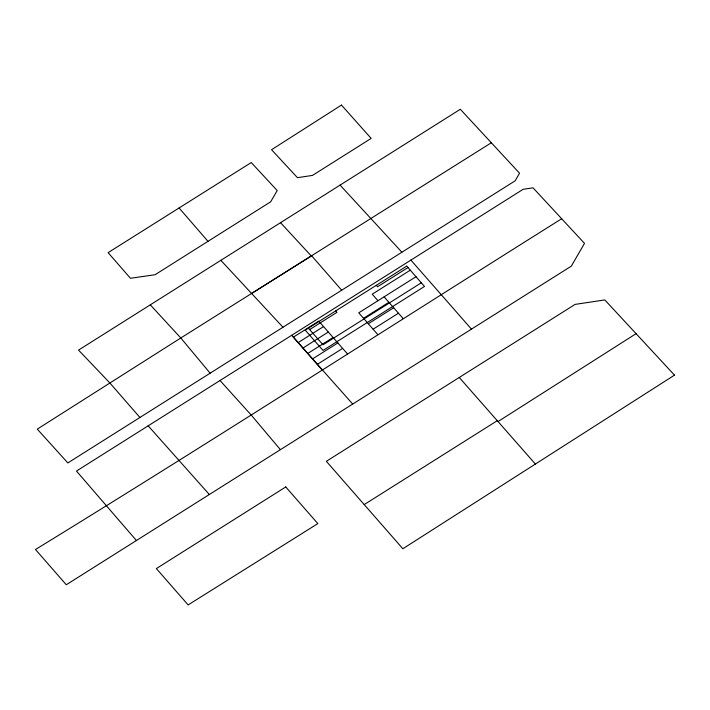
<?xml version="1.0" encoding="UTF-8"?>
<svg xmlns="http://www.w3.org/2000/svg" width="710" height="710" viewBox="0 0 710 710"><rect width="100%" height="100%" fill="white"/><g stroke="black" fill="none" stroke-linecap="round" stroke-linejoin="round"><path stroke-width="1.06" d="M561.69 218.733C386.24 328.916 212.104 441.15 35.5 549.496L66.27 584.765L571.293 266.161L584.499 243.379L533.033 187.822L523.137 189.304L76.476 471.049L136.427 540.523M498.021 421.562L636.071 333.673M207.986 241.338L155.108 274.708L130.445 278.284L108.106 252.653L251.26 162.537L277.193 190.555L270.679 201.8L207.986 241.338L179.08 207.959M139.932 417.489L109.81 382.903L78.544 350.101L460.32 109.269L519.542 173.213L515.123 180.819L67.858 462.929L37.275 429.133L180.801 337.978L491.338 142.763M309.649 329.573L336.948 312.356L335.697 310.927M407.984 267.555L377.534 286.76L376.282 285.331M410.282 270.182L372.235 294.18L377.96 300.72M298.173 342.584L323.538 326.582M302.948 348.033L328.313 332.04M416.007 276.731L358.754 312.844L377.844 334.667M307.723 353.491L333.088 337.49M363.529 318.302L388.894 302.3M421.323 282.802L323.023 344.785L308.389 328.153M312.498 358.949L337.862 342.948M368.304 323.751L393.668 307.758M317.272 364.399L342.637 348.406M373.078 329.209L398.443 313.208M364.203 504.588L497.275 420.684M220.837 260.321L251.606 293.478L311.282 255.982L280.512 222.665M251.606 293.478L282.988 327.248M340.081 185.115L401.904 252.227M150.289 304.847L180.801 337.978L210.142 373.185M220.02 380.489L251.509 415.394L280.414 449.661M291.659 335.315L352.71 404.061M148.168 425.822L209.326 494.497M471.467 329.147L410.904 260.108M459.255 377.471L535.393 464.047M384.119 296.842L403.218 318.666M347.412 353.855L318.763 321.124L293.399 337.126L322.047 369.857M311.61 255.751L341.679 290.23M341.466 105.08L271.557 149.712L297.446 177.677L312.48 175.414L371.17 138.406L341.466 105.08M674.5 375.137L402.863 548.75L326.343 461.314L575.1 304.395L604.805 299.922L674.5 375.137M285.757 486.945L156.36 568.577L188.141 604.92L317.84 523.607L285.757 486.945M406.732 266.126L305.247 330.132L323.023 350.447L424.509 286.441L406.732 266.126"/></g></svg>
